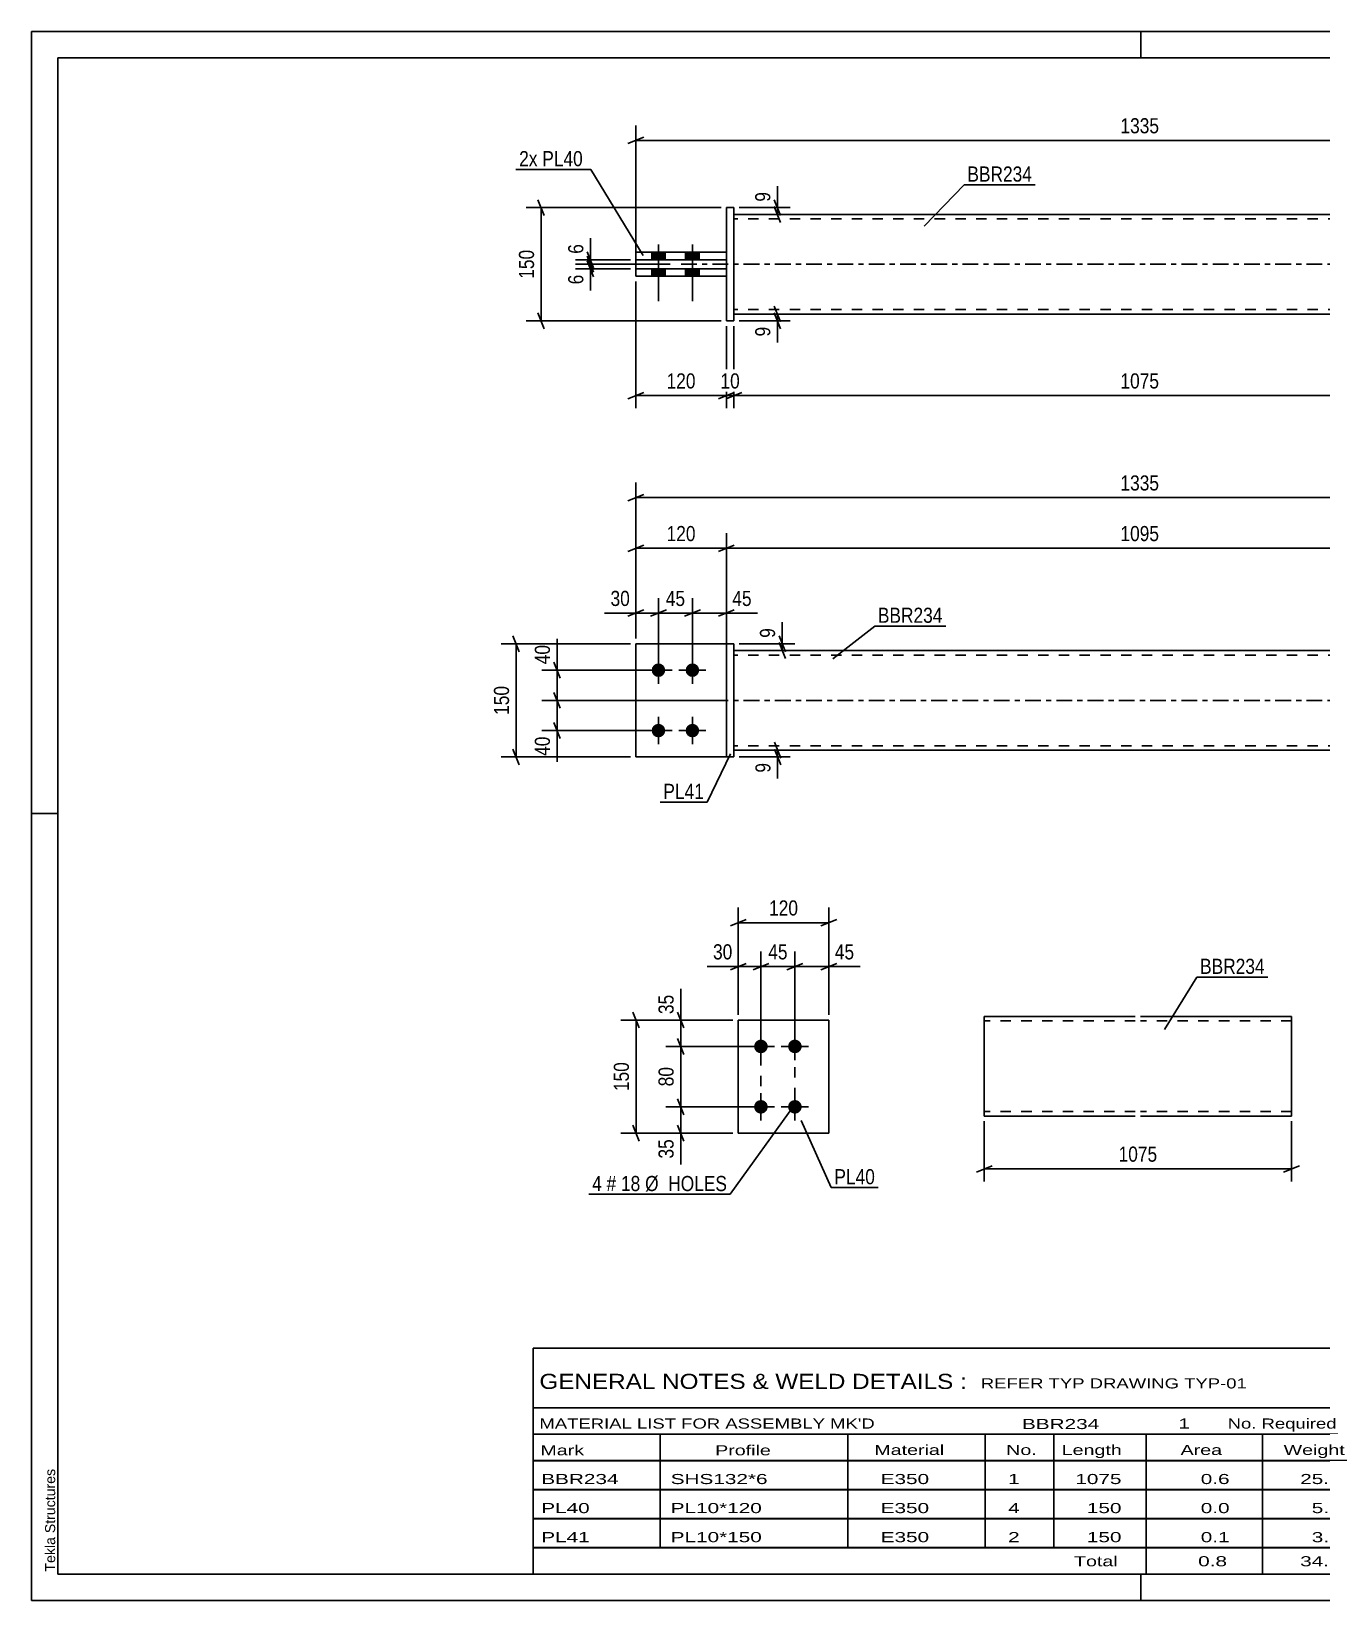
# Model space of a CAD drawing. Header units: millimetres. Extents: x 0 to 420, y 0 to 297.
# Drawn here: x 0 to 244.2, y 0 to 297 of the extents above; entities that cross this region are included whole.
import ezdxf

# ---------------------------------------------------------------- set-up
doc = ezdxf.new("R2010")
doc.units = ezdxf.units.MM
doc.linetypes.add('DXK_LINE_DOT2', pattern=[3.9198, 1.9599, -1.9599])
doc.linetypes.add('DXK_LINE_DOT3', pattern=[5.9187, 2.979, -0.9799, 0.9799, -0.9799])
doc.styles.add('Arial', font='ARIAL.TTF', dxfattribs={"height": 0.2})
doc.styles.add('Arial Narrow', font='ARIALN.TTF', dxfattribs={"height": 0.2})

# ---------------------------------------------------------------- blocks, each defined once
blk = doc.blocks.new('Unknown-581632374-1163')
at = {"color": 5, "linetype": 'Continuous'}
for p, q in [((420, 297), (0, 297)), ((0, 297), (0, 0)), ((0, 292), (0, 297)), ((210, 292), (210, 297)), ((415, 292), (5, 292)), ((5, 292), (5, 5)), ((5, 149), (0, 149)), ((0, 0), (0, 5)), ((5, 5), (415, 5)), ((210, 0), (210, 5)), ((0, 0), (420, 0))]:
    blk.add_line(p, q, dxfattribs=at)
at = {"color": 174, "linetype": 'Continuous', "style": 'Arial'}
blk.add_text('Tekla Structures', height=1.9102, rotation=90, dxfattribs=at).set_placement((4.5, 5.5))
blk = doc.blocks.new('Part-581632374-1810 - 1791')
at = {"color": 2, "linetype": 'Continuous'}
for p, q in [((132.97, 179.81), (286.59, 179.81)), ((132.97, 160.95), (286.59, 160.95))]:
    blk.add_line(p, q, dxfattribs=at)
at = {"color": 7, "linetype": 'DXK_LINE_DOT2'}
for p, q in [((132.97, 160.95), (132.97, 179.81)), ((286.59, 178.95), (132.97, 178.95)), ((286.59, 160.95), (286.59, 179.81)), ((286.59, 161.81), (132.97, 161.81))]:
    blk.add_line(p, q, dxfattribs=at)
at = {"color": 7, "linetype": 'DXK_LINE_DOT3'}
blk.add_line((122.97, 170.38), (296.59, 170.38), dxfattribs=at)
blk = doc.blocks.new('Bolt-581632374-1799 - 1791')
at = {"linetype": 'Continuous'}
for points in [[(118.68, 174.81, -1), (118.68, 177.38, -1)], [(125.11, 174.81, -1), (125.11, 177.38, -1)], [(118.68, 163.38, -1), (118.68, 165.95, -1)], [(125.11, 163.38, -1), (125.11, 165.95, -1)]]:
    blk.add_hatch(color=1, dxfattribs=at).paths.add_polyline_path(points)
at = {"color": 1, "linetype": 'Continuous'}
for p, q in [((118.68, 173.52), (118.68, 178.67)), ((125.11, 173.52), (125.11, 178.67)), ((121.25, 176.09), (116.11, 176.09)), ((127.68, 176.09), (122.54, 176.09)), ((118.68, 162.09), (118.68, 167.24)), ((125.11, 162.09), (125.11, 167.24)), ((121.25, 164.67), (116.11, 164.67)), ((127.68, 164.67), (122.54, 164.67))]:
    blk.add_line(p, q, dxfattribs=at)
blk = doc.blocks.new('Part-581632374-1820 - 1791')
at = {"color": 2, "linetype": 'Continuous'}
for p, q in [((132.97, 181.09), (131.54, 181.09)), ((131.54, 181.09), (131.54, 159.67)), ((132.97, 181.09), (132.97, 159.67)), ((132.97, 159.67), (131.54, 159.67))]:
    blk.add_line(p, q, dxfattribs=at)
blk = doc.blocks.new('Part-581632374-1825 - 1791')
at = {"color": 7, "linetype": 'DXK_LINE_DOT2'}
for p, q in [((131.54, 181.09), (114.4, 181.09)), ((114.4, 181.09), (114.4, 159.67)), ((131.54, 159.67), (131.54, 181.09)), ((114.4, 159.67), (131.54, 159.67))]:
    blk.add_line(p, q, dxfattribs=at)
blk = doc.blocks.new('Part-581632374-1830 - 1791')
at = {"color": 2, "linetype": 'Continuous'}
for p, q in [((131.54, 181.09), (114.4, 181.09)), ((114.4, 181.09), (114.4, 159.67)), ((114.4, 159.67), (131.54, 159.67))]:
    blk.add_line(p, q, dxfattribs=at)
at = {"color": 7, "linetype": 'DXK_LINE_DOT2'}
blk.add_line((131.54, 159.67), (131.54, 181.09), dxfattribs=at)
blk = doc.blocks.new('Part-581632374-2156 - 2128')
at = {"color": 2, "linetype": 'Continuous'}
for p, q in [((132.97, 262.35), (286.59, 262.35)), ((132.97, 243.5), (286.59, 243.5))]:
    blk.add_line(p, q, dxfattribs=at)
at = {"color": 7, "linetype": 'DXK_LINE_DOT2'}
for p, q in [((132.97, 243.5), (132.97, 262.35)), ((286.59, 261.5), (132.97, 261.5)), ((286.59, 262.35), (286.59, 243.5)), ((286.59, 244.35), (132.97, 244.35))]:
    blk.add_line(p, q, dxfattribs=at)
at = {"color": 7, "linetype": 'DXK_LINE_DOT3'}
blk.add_line((122.97, 252.93), (296.59, 252.93), dxfattribs=at)
blk = doc.blocks.new('Part-581632374-2140 - 2128')
at = {"color": 2, "linetype": 'Continuous'}
for p, q in [((132.97, 263.64), (131.54, 263.64)), ((131.54, 263.64), (131.54, 242.21)), ((132.97, 242.21), (132.97, 263.64)), ((131.54, 242.21), (132.97, 242.21))]:
    blk.add_line(p, q, dxfattribs=at)
blk = doc.blocks.new('Part-581632374-2150 - 2128')
at = {"color": 2, "linetype": 'Continuous'}
for p, q in [((131.54, 252.07), (114.4, 252.07)), ((114.4, 250.64), (114.4, 252.07)), ((131.54, 250.64), (114.4, 250.64)), ((131.54, 250.64), (131.54, 252.07))]:
    blk.add_line(p, q, dxfattribs=at)
blk = doc.blocks.new('Part-581632374-2145 - 2128')
at = {"color": 2, "linetype": 'Continuous'}
for p, q in [((114.4, 255.21), (131.54, 255.21)), ((114.4, 255.21), (114.4, 253.78)), ((114.4, 253.78), (131.54, 253.78)), ((131.54, 253.78), (131.54, 255.21))]:
    blk.add_line(p, q, dxfattribs=at)
blk = doc.blocks.new('Bolt-581632374-2158 - 2128')
at = {"linetype": 'Continuous'}
for points in [[(117.4, 253.78), (119.97, 253.78), (119.97, 255.21), (117.4, 255.21)], [(117.4, 253.78), (119.97, 253.78), (119.97, 255.21), (117.4, 255.21)], [(123.82, 253.78), (126.4, 253.78), (126.4, 255.21), (123.82, 255.21)], [(123.82, 253.78), (126.4, 253.78), (126.4, 255.21), (123.82, 255.21)], [(117.4, 250.64), (119.97, 250.64), (119.97, 252.07), (117.4, 252.07)], [(117.4, 250.64), (119.97, 250.64), (119.97, 252.07), (117.4, 252.07)], [(123.82, 250.64), (126.4, 250.64), (126.4, 252.07), (123.82, 252.07)], [(123.82, 250.64), (126.4, 250.64), (126.4, 252.07), (123.82, 252.07)]]:
    blk.add_hatch(color=1, dxfattribs=at).paths.add_polyline_path(points)
at = {"color": 1, "linetype": 'Continuous'}
for p, q in [((118.68, 256.64), (118.68, 245.93)), ((118.68, 256.64), (118.68, 245.93)), ((125.11, 256.64), (125.11, 245.93)), ((125.11, 256.64), (125.11, 245.93)), ((117.4, 255.21), (117.4, 253.78)), ((117.4, 255.21), (117.4, 253.78)), ((119.97, 255.21), (119.97, 253.78)), ((119.97, 255.21), (119.97, 253.78)), ((123.82, 255.21), (123.82, 253.78)), ((123.82, 255.21), (123.82, 253.78)), ((126.4, 255.21), (126.4, 253.78)), ((126.4, 255.21), (126.4, 253.78)), ((117.4, 252.07), (117.4, 250.64)), ((117.4, 252.07), (117.4, 250.64)), ((119.97, 252.07), (119.97, 250.64)), ((119.97, 252.07), (119.97, 250.64)), ((123.82, 252.07), (123.82, 250.64)), ((123.82, 252.07), (123.82, 250.64)), ((126.4, 252.07), (126.4, 250.64)), ((126.4, 252.07), (126.4, 250.64))]:
    blk.add_line(p, q, dxfattribs=at)
blk = doc.blocks.new('Bolt-581632374-1444 - 1410')
at = {"linetype": 'Continuous'}
for points in [[(138.08, 106.17), (138.35, 106.14), (138.6, 106.06), (138.83, 105.92), (139.03, 105.74), (139.19, 105.53), (139.3, 105.28), (139.36, 105.02), (139.36, 104.75), (139.3, 104.49), (139.19, 104.24), (139.03, 104.02), (138.83, 103.84), (138.6, 103.71), (138.35, 103.63), (138.08, 103.6), (137.81, 103.63), (137.55, 103.71), (137.32, 103.84), (137.12, 104.02), (136.96, 104.24), (136.86, 104.49), (136.8, 104.75), (136.8, 105.02), (136.86, 105.28), (136.96, 105.53), (137.12, 105.74), (137.32, 105.92), (137.55, 106.06), (137.81, 106.14)], [(144.51, 106.17), (144.77, 106.14), (145.03, 106.06), (145.26, 105.92), (145.46, 105.74), (145.62, 105.53), (145.73, 105.28), (145.79, 105.02), (145.79, 104.75), (145.73, 104.49), (145.62, 104.24), (145.46, 104.02), (145.26, 103.84), (145.03, 103.71), (144.77, 103.63), (144.51, 103.6), (144.24, 103.63), (143.98, 103.71), (143.75, 103.84), (143.55, 104.02), (143.39, 104.24), (143.28, 104.49), (143.23, 104.75), (143.23, 105.02), (143.28, 105.28), (143.39, 105.53), (143.55, 105.74), (143.75, 105.92), (143.98, 106.06), (144.24, 106.14)], [(138.08, 94.74), (138.35, 94.71), (138.6, 94.63), (138.83, 94.5), (139.03, 94.32), (139.19, 94.1), (139.3, 93.85), (139.36, 93.59), (139.36, 93.32), (139.3, 93.06), (139.19, 92.81), (139.03, 92.6), (138.83, 92.42), (138.6, 92.28), (138.35, 92.2), (138.08, 92.17), (137.81, 92.2), (137.55, 92.28), (137.32, 92.42), (137.12, 92.6), (136.96, 92.81), (136.86, 93.06), (136.8, 93.32), (136.8, 93.59), (136.86, 93.85), (136.96, 94.1), (137.12, 94.32), (137.32, 94.5), (137.55, 94.63), (137.81, 94.71)], [(144.51, 94.74), (144.77, 94.71), (145.03, 94.63), (145.26, 94.5), (145.46, 94.32), (145.62, 94.1), (145.73, 93.85), (145.79, 93.59), (145.79, 93.32), (145.73, 93.06), (145.62, 92.81), (145.46, 92.6), (145.26, 92.42), (145.03, 92.28), (144.77, 92.2), (144.51, 92.17), (144.24, 92.2), (143.98, 92.28), (143.75, 92.42), (143.55, 92.6), (143.39, 92.81), (143.28, 93.06), (143.23, 93.32), (143.23, 93.59), (143.28, 93.85), (143.39, 94.1), (143.55, 94.32), (143.75, 94.5), (143.98, 94.63), (144.24, 94.71)]]:
    blk.add_hatch(color=1, dxfattribs=at).paths.add_polyline_path(points)
at = {"color": 1, "linetype": 'Continuous'}
for p, q in [((138.08, 102.31), (138.08, 107.46)), ((144.51, 102.31), (144.51, 107.46)), ((140.65, 104.88), (135.51, 104.88)), ((147.08, 104.88), (141.93, 104.88)), ((138.08, 90.88), (138.08, 96.03)), ((144.51, 90.88), (144.51, 96.03)), ((140.65, 93.46), (135.51, 93.46)), ((147.08, 93.46), (141.93, 93.46))]:
    blk.add_line(p, q, dxfattribs=at)
blk = doc.blocks.new('Part-581632374-1459 - 1410')
at = {"color": 2, "linetype": 'Continuous'}
for p, q in [((133.79, 109.88), (150.93, 109.88)), ((133.79, 109.88), (133.79, 88.46)), ((150.93, 109.88), (150.93, 109.88)), ((150.93, 109.88), (150.93, 88.46)), ((150.93, 88.46), (133.79, 88.46)), ((133.79, 88.46), (133.79, 88.46))]:
    blk.add_line(p, q, dxfattribs=at)
at = {"color": 7, "linetype": 'DXK_LINE_DOT2'}
for p, q in [((133.79, 109.88), (150.93, 109.88)), ((150.93, 109.88), (150.93, 109.88)), ((133.79, 88.46), (150.93, 88.46))]:
    blk.add_line(p, q, dxfattribs=at)
blk = doc.blocks.new('Part-581632374-1273 - 1255')
at = {"color": 2, "linetype": 'Continuous'}
for p, q in [((208.92, 110.58), (180.35, 110.58)), ((180.35, 91.85), (180.35, 110.58)), ((238.49, 110.58), (209.92, 110.58)), ((238.49, 110.58), (238.49, 110.45)), ((238.49, 110.45), (238.49, 108.87)), ((238.49, 108.87), (238.49, 91.72)), ((180.35, 91.72), (180.35, 91.85)), ((208.92, 91.72), (180.35, 91.72)), ((238.49, 91.72), (209.92, 91.72))]:
    blk.add_line(p, q, dxfattribs=at)
at = {"color": 7, "linetype": 'DXK_LINE_DOT2'}
for p, q in [((238.49, 110.08), (238.49, 108.87)), ((208.92, 109.72), (180.35, 109.72)), ((238.49, 109.72), (209.92, 109.72)), ((180.35, 92.58), (180.35, 92.64)), ((208.92, 92.58), (180.35, 92.58)), ((238.49, 92.58), (209.92, 92.58)), ((238.49, 92.64), (238.49, 92.78)), ((238.49, 92.58), (238.49, 92.64)), ((238.49, 92.58), (238.49, 92.64)), ((180.35, 91.72), (180.35, 91.72))]:
    blk.add_line(p, q, dxfattribs=at)
blk = doc.blocks.new('Rectangle-581632374-1568 - 1410')
at = {"color": 1, "linetype": 'DXK_LINE_DOT2'}
blk.add_lwpolyline([(138.08, 104.88), (144.51, 104.88), (144.51, 93.46), (138.08, 93.46), (138.08, 104.88)], close=True, dxfattribs=at)
blk = doc.blocks.new('StraightDimension-581632374-1869 - 1791')
at = {"color": 7, "linetype": 'Continuous'}
for p, q in [((130.54, 170.38), (96.64, 170.38)), ((98.89, 171.88), (100.09, 168.88)), ((99.49, 164.67), (99.49, 170.38)), ((117.68, 164.67), (96.64, 164.67)), ((100.09, 163.17), (98.89, 166.17))]:
    blk.add_line(p, q, dxfattribs=at)
at = {"color": 0}
blk.add_wipeout([(98.74, 164.14), (94.54, 164.14), (94.54, 159.28), (98.74, 159.28)], dxfattribs=at)
at = {"color": 7, "linetype": 'Continuous'}
blk.add_line((99.49, 164.67), (99.49, 158.76), dxfattribs=at)
blk.add_line((99.49, 164.67), (99.49, 158.76), dxfattribs=at)
at = {"color": 3, "style": 'Arial Narrow'}
blk.add_text('40', height=2.863, rotation=90.0002, dxfattribs=at).set_placement((98.14, 159.88))
blk = doc.blocks.new('StraightDimension-581632374-2023 - 1791')
at = {"color": 7, "linetype": 'Continuous'}
for p, q in [((114.4, 182.09), (114.4, 211.6)), ((305.16, 182.09), (305.16, 211.6)), ((115.9, 209.35), (112.9, 208.15)), ((114.4, 208.75), (305.16, 208.75)), ((303.66, 208.15), (306.66, 209.35))]:
    blk.add_line(p, q, dxfattribs=at)
at = {"color": 0}
blk.add_wipeout([(214.03, 209.5), (214.03, 213.7), (205.52, 213.7), (205.52, 209.5)], dxfattribs=at)
at = {"color": 3, "style": 'Arial Narrow'}
blk.add_text('1335', height=2.863, dxfattribs=at).set_placement((206.12, 210.1))
blk = doc.blocks.new('StraightDimension-581632374-1988 - 1791')
at = {"color": 7, "linetype": 'Continuous'}
for p, q in [((114.4, 182.09), (114.4, 202.02)), ((131.54, 171.38), (131.54, 202.02)), ((115.9, 199.77), (112.9, 198.57)), ((114.4, 199.17), (131.54, 199.17)), ((130.04, 198.57), (133.04, 199.77))]:
    blk.add_line(p, q, dxfattribs=at)
at = {"color": 0}
blk.add_wipeout([(126.31, 199.92), (126.31, 204.12), (119.62, 204.12), (119.62, 199.92)], dxfattribs=at)
at = {"color": 3, "style": 'Arial Narrow'}
blk.add_text('120', height=2.863, dxfattribs=at).set_placement((120.22, 200.52))
blk = doc.blocks.new('StraightDimension-581632374-1924 - 1791')
at = {"color": 7, "linetype": 'Continuous'}
for p, q in [((117.18, 186.3), (120.18, 187.5)), ((118.68, 177.09), (118.68, 189.75)), ((126.61, 187.5), (123.61, 186.3)), ((125.11, 177.09), (125.11, 189.75)), ((118.68, 186.9), (125.11, 186.9))]:
    blk.add_line(p, q, dxfattribs=at)
at = {"color": 0}
blk.add_wipeout([(124.32, 187.65), (124.32, 191.85), (119.47, 191.85), (119.47, 187.65)], dxfattribs=at)
at = {"color": 3, "style": 'Arial Narrow'}
blk.add_text('45', height=2.863, dxfattribs=at).set_placement((120.07, 188.25))
blk = doc.blocks.new('StraightDimension-581632374-1860 - 1791')
at = {"color": 7, "linetype": 'Continuous'}
for p, q in [((133.97, 160.95), (143.64, 160.95)), ((140.64, 162.45), (141.84, 159.45)), ((141.84, 158.17), (140.64, 161.17)), ((141.24, 159.67), (141.24, 160.95)), ((133.97, 159.67), (143.64, 159.67))]:
    blk.add_line(p, q, dxfattribs=at)
at = {"color": 0}
blk.add_wipeout([(140.49, 159.14), (136.29, 159.14), (136.29, 156.11), (140.49, 156.11)], dxfattribs=at)
at = {"color": 7, "linetype": 'Continuous'}
blk.add_line((141.24, 159.67), (141.24, 155.59), dxfattribs=at)
blk.add_line((141.24, 159.67), (141.24, 155.59), dxfattribs=at)
at = {"color": 3, "style": 'Arial Narrow'}
blk.add_text('9', height=2.86, rotation=90.0002, dxfattribs=at).set_placement((139.89, 156.71))
blk = doc.blocks.new('StraightDimension-581632374-1878 - 1791')
at = {"color": 7, "linetype": 'Continuous'}
for p, q in [((117.68, 176.09), (96.64, 176.09)), ((98.89, 177.59), (100.09, 174.59)), ((99.49, 170.38), (99.49, 176.09)), ((130.54, 170.38), (96.64, 170.38)), ((100.09, 168.88), (98.89, 171.88))]:
    blk.add_line(p, q, dxfattribs=at)
at = {"color": 0}
blk.add_wipeout([(98.74, 181.47), (94.54, 181.47), (94.54, 176.62), (98.74, 176.62)], dxfattribs=at)
at = {"color": 7, "linetype": 'Continuous'}
blk.add_line((99.49, 176.09), (99.49, 182), dxfattribs=at)
blk.add_line((99.49, 176.09), (99.49, 182), dxfattribs=at)
at = {"color": 3, "style": 'Arial Narrow'}
blk.add_text('40', height=2.863, rotation=90.0002, dxfattribs=at).set_placement((98.14, 177.22))
blk = doc.blocks.new('StraightDimension-581632374-1888 - 1791')
at = {"color": 7, "linetype": 'Continuous'}
for p, q in [((92.35, 179.59), (91.15, 182.59)), ((113.4, 181.09), (88.9, 181.09)), ((91.75, 159.67), (91.75, 181.09)), ((91.15, 161.17), (92.35, 158.17)), ((113.4, 159.67), (88.9, 159.67))]:
    blk.add_line(p, q, dxfattribs=at)
at = {"color": 0}
blk.add_wipeout([(91, 173.72), (86.8, 173.72), (86.8, 167.04), (91, 167.04)], dxfattribs=at)
at = {"color": 3, "style": 'Arial Narrow'}
blk.add_text('150', height=2.863, rotation=90.0002, dxfattribs=at).set_placement((90.4, 167.64))
blk = doc.blocks.new('StraightDimension-581632374-1908 - 1791')
at = {"color": 7, "linetype": 'Continuous'}
for p, q in [((123.61, 186.3), (126.61, 187.5)), ((125.11, 177.09), (125.11, 189.75)), ((133.04, 187.5), (130.04, 186.3)), ((131.54, 182.09), (131.54, 189.75)), ((125.11, 186.9), (131.54, 186.9))]:
    blk.add_line(p, q, dxfattribs=at)
at = {"color": 0}
blk.add_wipeout([(136.92, 187.65), (136.92, 191.85), (132.06, 191.85), (132.06, 187.65)], dxfattribs=at)
at = {"color": 7, "linetype": 'Continuous'}
blk.add_line((131.54, 186.9), (137.44, 186.9), dxfattribs=at)
blk.add_line((131.54, 186.9), (137.44, 186.9), dxfattribs=at)
at = {"color": 3, "style": 'Arial Narrow'}
blk.add_text('45', height=2.863, dxfattribs=at).set_placement((132.66, 188.25))
blk = doc.blocks.new('StraightDimension-581632374-1937 - 1791')
at = {"color": 7, "linetype": 'Continuous'}
for p, q in [((112.9, 186.3), (115.9, 187.5)), ((114.4, 182.09), (114.4, 189.75)), ((120.18, 187.5), (117.18, 186.3)), ((118.68, 177.09), (118.68, 189.75)), ((114.4, 186.9), (118.68, 186.9))]:
    blk.add_line(p, q, dxfattribs=at)
at = {"color": 0}
blk.add_wipeout([(113.87, 187.65), (113.87, 191.85), (109.01, 191.85), (109.01, 187.65)], dxfattribs=at)
at = {"color": 7, "linetype": 'Continuous'}
blk.add_line((114.4, 186.9), (108.49, 186.9), dxfattribs=at)
blk.add_line((114.4, 186.9), (108.49, 186.9), dxfattribs=at)
at = {"color": 3, "style": 'Arial Narrow'}
blk.add_text('30', height=2.863, dxfattribs=at).set_placement((109.61, 188.25))
blk = doc.blocks.new('StraightDimension-581632374-1973 - 1791')
at = {"color": 7, "linetype": 'Continuous'}
for p, q in [((131.54, 171.38), (131.54, 202.02)), ((288.01, 182.09), (288.01, 202.02)), ((133.04, 199.77), (130.04, 198.57)), ((131.54, 199.17), (288.01, 199.17)), ((286.51, 198.57), (289.51, 199.77))]:
    blk.add_line(p, q, dxfattribs=at)
at = {"color": 0}
blk.add_wipeout([(214.03, 199.92), (214.03, 204.12), (205.52, 204.12), (205.52, 199.92)], dxfattribs=at)
at = {"color": 3, "style": 'Arial Narrow'}
blk.add_text('1095', height=2.863, dxfattribs=at).set_placement((206.12, 200.52))
blk = doc.blocks.new('StraightDimension-581632374-2089 - 1791')
at = {"color": 7, "linetype": 'Continuous'}
for p, q in [((141.5, 182.59), (142.7, 179.59)), ((142.7, 178.31), (141.5, 181.31)), ((133.97, 181.09), (144.5, 181.09)), ((133.97, 179.81), (144.5, 179.81)), ((142.1, 179.81), (142.1, 181.09))]:
    blk.add_line(p, q, dxfattribs=at)
at = {"color": 0}
blk.add_wipeout([(141.35, 184.65), (137.15, 184.65), (137.15, 181.62), (141.35, 181.62)], dxfattribs=at)
at = {"color": 7, "linetype": 'Continuous'}
blk.add_line((142.1, 181.09), (142.1, 185.17), dxfattribs=at)
blk.add_line((142.1, 181.09), (142.1, 185.17), dxfattribs=at)
at = {"color": 3, "style": 'Arial Narrow'}
blk.add_text('9', height=2.86, rotation=90.0002, dxfattribs=at).set_placement((140.75, 182.22))
blk = doc.blocks.new('StraightDimension-581632374-2214 - 2128')
at = {"color": 7, "linetype": 'Continuous'}
for p, q in [((140.6, 265.14), (141.8, 262.14)), ((133.97, 263.64), (143.6, 263.64)), ((133.97, 262.35), (143.6, 262.35)), ((141.8, 260.85), (140.6, 263.85)), ((141.2, 262.35), (141.2, 263.64))]:
    blk.add_line(p, q, dxfattribs=at)
at = {"color": 0}
blk.add_wipeout([(140.45, 267.19), (136.25, 267.19), (136.25, 264.17), (140.45, 264.17)], dxfattribs=at)
at = {"color": 7, "linetype": 'Continuous'}
blk.add_line((141.2, 263.64), (141.2, 267.72), dxfattribs=at)
blk.add_line((141.2, 263.64), (141.2, 267.72), dxfattribs=at)
at = {"color": 3, "style": 'Arial Narrow'}
blk.add_text('9', height=2.86, rotation=90.0002, dxfattribs=at).set_placement((139.85, 264.77))
blk = doc.blocks.new('StraightDimension-581632374-2273 - 2128')
at = {"color": 7, "linetype": 'Continuous'}
for p, q in [((132.97, 241.21), (132.97, 225.66)), ((286.59, 241.21), (286.59, 225.66)), ((134.47, 228.66), (131.47, 227.46)), ((132.97, 228.06), (286.59, 228.06)), ((285.09, 227.46), (288.09, 228.66))]:
    blk.add_line(p, q, dxfattribs=at)
at = {"color": 0}
blk.add_wipeout([(214.03, 228.81), (214.03, 233.01), (205.52, 233.01), (205.52, 228.81)], dxfattribs=at)
at = {"color": 3, "style": 'Arial Narrow'}
blk.add_text('1075', height=2.863, dxfattribs=at).set_placement((206.12, 229.41))
blk = doc.blocks.new('StraightDimension-581632374-2162 - 2128')
at = {"color": 7, "linetype": 'Continuous'}
for p, q in [((113.4, 253.78), (102.96, 253.78)), ((120.9, 252.93), (102.96, 252.93)), ((105.21, 255.28), (106.41, 252.28)), ((106.41, 251.43), (105.21, 254.43)), ((105.81, 252.93), (105.81, 253.78))]:
    blk.add_line(p, q, dxfattribs=at)
at = {"color": 0}
blk.add_wipeout([(105.06, 257.34), (100.86, 257.34), (100.86, 254.31), (105.06, 254.31)], dxfattribs=at)
at = {"color": 7, "linetype": 'Continuous'}
blk.add_line((105.81, 253.78), (105.81, 257.86), dxfattribs=at)
blk.add_line((105.81, 253.78), (105.81, 257.86), dxfattribs=at)
at = {"color": 3, "style": 'Arial Narrow'}
blk.add_text('6', height=2.86, rotation=90.0002, dxfattribs=at).set_placement((104.46, 254.91))
blk = doc.blocks.new('StraightDimension-581632374-2174 - 2128')
at = {"color": 7, "linetype": 'Continuous'}
for p, q in [((120.9, 252.93), (102.96, 252.93)), ((105.21, 254.43), (106.41, 251.43)), ((106.41, 250.57), (105.21, 253.57)), ((105.81, 252.07), (105.81, 252.93)), ((113.4, 252.07), (102.96, 252.07))]:
    blk.add_line(p, q, dxfattribs=at)
at = {"color": 0}
blk.add_wipeout([(105.06, 251.54), (100.86, 251.54), (100.86, 248.52), (105.06, 248.52)], dxfattribs=at)
at = {"color": 7, "linetype": 'Continuous'}
blk.add_line((105.81, 252.07), (105.81, 247.99), dxfattribs=at)
blk.add_line((105.81, 252.07), (105.81, 247.99), dxfattribs=at)
at = {"color": 3, "style": 'Arial Narrow'}
blk.add_text('6', height=2.86, rotation=90.0002, dxfattribs=at).set_placement((104.46, 249.12))
blk = doc.blocks.new('StraightDimension-581632374-2254 - 2128')
at = {"color": 7, "linetype": 'Continuous'}
for p, q in [((114.4, 249.64), (114.4, 225.66)), ((131.54, 241.21), (131.54, 225.66)), ((115.9, 228.66), (112.9, 227.46)), ((114.4, 228.06), (131.54, 228.06)), ((130.04, 227.46), (133.04, 228.66))]:
    blk.add_line(p, q, dxfattribs=at)
at = {"color": 0}
blk.add_wipeout([(126.31, 228.81), (126.31, 233.01), (119.62, 233.01), (119.62, 228.81)], dxfattribs=at)
at = {"color": 3, "style": 'Arial Narrow'}
blk.add_text('120', height=2.863, dxfattribs=at).set_placement((120.22, 229.41))
blk = doc.blocks.new('StraightDimension-581632374-2264 - 2128')
at = {"color": 7, "linetype": 'Continuous'}
for p, q in [((131.54, 241.21), (131.54, 225.66)), ((132.97, 241.21), (132.97, 225.66)), ((130.04, 227.46), (133.04, 228.66)), ((134.47, 228.66), (131.47, 227.46)), ((131.54, 228.06), (132.97, 228.06))]:
    blk.add_line(p, q, dxfattribs=at)
at = {"color": 0}
blk.add_wipeout([(134.68, 228.81), (134.68, 233.01), (129.82, 233.01), (129.82, 228.81)], dxfattribs=at)
at = {"color": 3, "style": 'Arial Narrow'}
blk.add_text('10', height=2.863, dxfattribs=at).set_placement((130.42, 229.41))
blk = doc.blocks.new('StraightDimension-581632374-2282 - 2128')
at = {"color": 7, "linetype": 'Continuous'}
for p, q in [((114.4, 251.64), (114.4, 279.21)), ((305.16, 251.61), (305.16, 279.21)), ((115.9, 276.96), (112.9, 275.76)), ((114.4, 276.36), (305.16, 276.36)), ((303.66, 275.76), (306.66, 276.96))]:
    blk.add_line(p, q, dxfattribs=at)
at = {"color": 0}
blk.add_wipeout([(214.03, 277.11), (214.03, 281.31), (205.52, 281.31), (205.52, 277.11)], dxfattribs=at)
at = {"color": 3, "style": 'Arial Narrow'}
blk.add_text('1335', height=2.863, dxfattribs=at).set_placement((206.12, 277.71))
blk = doc.blocks.new('StraightDimension-581632374-2293 - 2128')
at = {"color": 7, "linetype": 'Continuous'}
for p, q in [((97.08, 262.14), (95.88, 265.14)), ((130.54, 263.64), (93.63, 263.64)), ((96.48, 242.21), (96.48, 263.64)), ((95.88, 243.71), (97.08, 240.71)), ((130.54, 242.21), (93.63, 242.21))]:
    blk.add_line(p, q, dxfattribs=at)
at = {"color": 0}
blk.add_wipeout([(95.73, 256.27), (91.53, 256.27), (91.53, 249.58), (95.73, 249.58)], dxfattribs=at)
at = {"color": 3, "style": 'Arial Narrow'}
blk.add_text('150', height=2.863, rotation=90.0002, dxfattribs=at).set_placement((95.13, 250.18))
blk = doc.blocks.new('StraightDimension-581632374-2304 - 2128')
at = {"color": 7, "linetype": 'Continuous'}
for p, q in [((140.6, 245), (141.8, 242)), ((141.8, 240.71), (140.6, 243.71)), ((133.97, 243.5), (143.6, 243.5)), ((133.97, 242.21), (143.6, 242.21)), ((141.2, 242.21), (141.2, 243.5))]:
    blk.add_line(p, q, dxfattribs=at)
at = {"color": 0}
blk.add_wipeout([(140.45, 241.69), (136.25, 241.69), (136.25, 238.66), (140.45, 238.66)], dxfattribs=at)
at = {"color": 7, "linetype": 'Continuous'}
blk.add_line((141.2, 242.21), (141.2, 238.13), dxfattribs=at)
blk.add_line((141.2, 242.21), (141.2, 238.13), dxfattribs=at)
at = {"color": 3, "style": 'Arial Narrow'}
blk.add_text('9', height=2.86, rotation=90.0002, dxfattribs=at).set_placement((139.85, 239.26))
blk = doc.blocks.new('StraightDimension-581632374-1474 - 1410')
at = {"color": 7, "linetype": 'Continuous'}
for p, q in [((137.08, 104.88), (120.05, 104.88)), ((122.3, 106.38), (123.5, 103.38)), ((122.9, 93.46), (122.9, 104.88)), ((137.08, 93.46), (120.05, 93.46)), ((123.5, 91.96), (122.3, 94.96))]:
    blk.add_line(p, q, dxfattribs=at)
at = {"color": 0}
blk.add_wipeout([(122.15, 101.6), (117.95, 101.6), (117.95, 96.74), (122.15, 96.74)], dxfattribs=at)
at = {"color": 3, "style": 'Arial Narrow'}
blk.add_text('80', height=2.863, rotation=90.0002, dxfattribs=at).set_placement((121.55, 97.34))
blk = doc.blocks.new('StraightDimension-581632374-1484 - 1410')
at = {"color": 7, "linetype": 'Continuous'}
for p, q in [((122.3, 111.38), (123.5, 108.38)), ((132.79, 109.88), (120.05, 109.88)), ((122.9, 104.88), (122.9, 109.88)), ((137.08, 104.88), (120.05, 104.88)), ((123.5, 103.38), (122.3, 106.38))]:
    blk.add_line(p, q, dxfattribs=at)
at = {"color": 0}
blk.add_wipeout([(122.15, 115.27), (117.95, 115.27), (117.95, 110.41), (122.15, 110.41)], dxfattribs=at)
at = {"color": 7, "linetype": 'Continuous'}
blk.add_line((122.9, 109.88), (122.9, 115.79), dxfattribs=at)
blk.add_line((122.9, 109.88), (122.9, 115.79), dxfattribs=at)
at = {"color": 3, "style": 'Arial Narrow'}
blk.add_text('35', height=2.863, rotation=90.0002, dxfattribs=at).set_placement((121.55, 111.01))
blk = doc.blocks.new('StraightDimension-581632374-1461 - 1410')
at = {"color": 7, "linetype": 'Continuous'}
for p, q in [((137.08, 93.46), (120.05, 93.46)), ((122.3, 94.96), (123.5, 91.96)), ((122.9, 88.46), (122.9, 93.46)), ((123.5, 86.96), (122.3, 89.96)), ((132.79, 88.46), (120.05, 88.46))]:
    blk.add_line(p, q, dxfattribs=at)
at = {"color": 0}
blk.add_wipeout([(122.15, 87.93), (117.95, 87.93), (117.95, 83.07), (122.15, 83.07)], dxfattribs=at)
at = {"color": 7, "linetype": 'Continuous'}
blk.add_line((122.9, 88.46), (122.9, 82.55), dxfattribs=at)
blk.add_line((122.9, 88.46), (122.9, 82.55), dxfattribs=at)
at = {"color": 3, "style": 'Arial Narrow'}
blk.add_text('35', height=2.863, rotation=90.0002, dxfattribs=at).set_placement((121.55, 83.67))
blk = doc.blocks.new('StraightDimension-581632374-1498 - 1410')
at = {"color": 7, "linetype": 'Continuous'}
for p, q in [((115.04, 108.38), (113.84, 111.38)), ((132.79, 109.88), (111.59, 109.88)), ((114.44, 88.46), (114.44, 109.88)), ((113.84, 89.96), (115.04, 86.96)), ((132.79, 88.46), (111.59, 88.46))]:
    blk.add_line(p, q, dxfattribs=at)
at = {"color": 0}
blk.add_wipeout([(113.69, 102.51), (109.49, 102.51), (109.49, 95.83), (113.69, 95.83)], dxfattribs=at)
at = {"color": 3, "style": 'Arial Narrow'}
blk.add_text('150', height=2.863, rotation=90.0002, dxfattribs=at).set_placement((113.09, 96.43))
blk = doc.blocks.new('StraightDimension-581632374-1515 - 1410')
at = {"color": 7, "linetype": 'Continuous'}
for p, q in [((133.79, 110.88), (133.79, 122.86)), ((138.08, 105.88), (138.08, 122.86)), ((132.29, 119.41), (135.29, 120.61)), ((133.79, 120.01), (138.08, 120.01)), ((139.58, 120.61), (136.58, 119.41))]:
    blk.add_line(p, q, dxfattribs=at)
at = {"color": 0}
blk.add_wipeout([(133.27, 120.76), (133.27, 124.96), (128.41, 124.96), (128.41, 120.76)], dxfattribs=at)
at = {"color": 7, "linetype": 'Continuous'}
blk.add_line((133.79, 120.01), (127.89, 120.01), dxfattribs=at)
blk.add_line((133.79, 120.01), (127.89, 120.01), dxfattribs=at)
at = {"color": 3, "style": 'Arial Narrow'}
blk.add_text('30', height=2.863, dxfattribs=at).set_placement((129.01, 121.36))
blk = doc.blocks.new('StraightDimension-581632374-1528 - 1410')
at = {"color": 7, "linetype": 'Continuous'}
for p, q in [((138.08, 105.88), (138.08, 122.86)), ((144.51, 105.88), (144.51, 122.86)), ((136.58, 119.41), (139.58, 120.61)), ((138.08, 120.01), (144.51, 120.01)), ((146.01, 120.61), (143.01, 119.41))]:
    blk.add_line(p, q, dxfattribs=at)
at = {"color": 0}
blk.add_wipeout([(143.72, 120.76), (143.72, 124.96), (138.86, 124.96), (138.86, 120.76)], dxfattribs=at)
at = {"color": 3, "style": 'Arial Narrow'}
blk.add_text('45', height=2.863, dxfattribs=at).set_placement((139.46, 121.36))
blk = doc.blocks.new('StraightDimension-581632374-1538 - 1410')
at = {"color": 7, "linetype": 'Continuous'}
for p, q in [((144.51, 105.88), (144.51, 122.86)), ((150.93, 110.88), (150.93, 122.86)), ((143.01, 119.41), (146.01, 120.61)), ((144.51, 120.01), (150.93, 120.01)), ((152.43, 120.61), (149.43, 119.41))]:
    blk.add_line(p, q, dxfattribs=at)
at = {"color": 0}
blk.add_wipeout([(156.32, 120.76), (156.32, 124.96), (151.46, 124.96), (151.46, 120.76)], dxfattribs=at)
at = {"color": 7, "linetype": 'Continuous'}
blk.add_line((150.93, 120.01), (156.84, 120.01), dxfattribs=at)
blk.add_line((150.93, 120.01), (156.84, 120.01), dxfattribs=at)
at = {"color": 3, "style": 'Arial Narrow'}
blk.add_text('45', height=2.863, dxfattribs=at).set_placement((152.06, 121.36))
blk = doc.blocks.new('StraightDimension-581632374-1552 - 1410')
at = {"color": 7, "linetype": 'Continuous'}
for p, q in [((133.79, 110.88), (133.79, 131.16)), ((150.93, 110.88), (150.93, 131.16)), ((135.29, 128.91), (132.29, 127.71)), ((133.79, 128.31), (150.93, 128.31)), ((149.43, 127.71), (152.43, 128.91))]:
    blk.add_line(p, q, dxfattribs=at)
at = {"color": 0}
blk.add_wipeout([(145.71, 129.06), (145.71, 133.26), (139.02, 133.26), (139.02, 129.06)], dxfattribs=at)
at = {"color": 3, "style": 'Arial Narrow'}
blk.add_text('120', height=2.863, dxfattribs=at).set_placement((139.62, 129.66))
blk = doc.blocks.new('StraightDimension-581632374-1353 - 1255')
at = {"color": 7, "linetype": 'Continuous'}
for p, q in [((180.35, 90.72), (180.35, 79.32)), ((238.49, 90.72), (238.49, 79.32)), ((181.85, 82.32), (178.85, 81.12)), ((180.35, 81.72), (238.49, 81.72)), ((236.99, 81.12), (239.99, 82.32))]:
    blk.add_line(p, q, dxfattribs=at)
at = {"color": 0}
blk.add_wipeout([(213.68, 82.47), (213.68, 86.67), (205.17, 86.67), (205.17, 82.47)], dxfattribs=at)
at = {"color": 3, "style": 'Arial Narrow'}
blk.add_text('1075', height=2.863, dxfattribs=at).set_placement((205.77, 83.07))
blk = doc.blocks.new('Unknown-581632374-3392')
at = {"color": 7, "linetype": 'Continuous'}
for p, q in [((95, 47.75), (255, 47.75)), ((95, 36.5), (95, 47.75)), ((255, 47.75), (255, 36.5)), ((95, 36.5), (255, 36.5)), ((95, 36.5), (95, 31.5)), ((255, 36.5), (255, 31.5)), ((95, 31.5), (255, 31.5)), ((95, 31.5), (95, 26.5)), ((119, 31.5), (119, 26.5)), ((154.5, 31.5), (154.5, 26.5)), ((180.5, 31.5), (180.5, 26.5)), ((193.5, 31.5), (193.5, 26.5)), ((211, 31.5), (211, 26.5)), ((233, 31.5), (233, 26.5)), ((255, 31.5), (255, 26.5)), ((95, 26.5), (255, 26.5)), ((95, 26.45), (95, 21.05)), ((95, 26.45), (255, 26.45)), ((119, 26.5), (119, 21)), ((154.5, 26.5), (154.5, 21)), ((180.5, 26.5), (180.5, 21)), ((193.5, 26.5), (193.5, 21)), ((211, 26.5), (211, 21)), ((233, 26.5), (233, 21)), ((255, 26.45), (255, 21.05)), ((95, 21.05), (255, 21.05)), ((95, 20.95), (95, 15.55)), ((95, 20.95), (255, 20.95)), ((119, 21), (119, 15.5)), ((154.5, 21), (154.5, 15.5)), ((180.5, 21), (180.5, 15.5)), ((193.5, 21), (193.5, 15.5)), ((211, 21), (211, 15.5)), ((233, 21), (233, 15.5)), ((255, 20.95), (255, 15.55)), ((95, 15.55), (255, 15.55)), ((95, 15.45), (95, 10.05)), ((95, 15.45), (255, 15.45)), ((119, 15.5), (119, 10)), ((154.5, 15.5), (154.5, 10)), ((180.5, 15.5), (180.5, 10)), ((193.5, 15.5), (193.5, 10)), ((211, 15.5), (211, 10)), ((233, 15.5), (233, 10)), ((255, 15.45), (255, 10.05)), ((95, 10.05), (255, 10.05)), ((95, 10), (255, 10)), ((95, 10), (95, 5)), ((211, 10), (211, 5)), ((233, 10), (233, 5)), ((255, 10), (255, 5)), ((95, 5), (255, 5))]:
    blk.add_line(p, q, dxfattribs=at)
at = {"color": 7, "style": 'Arial Narrow'}
for s, height, width, p in [('GENERAL NOTES & WELD DETAILS :', 2.8633, 1.4, (96.15, 40.06)), ('REFER TYP DRAWING TYP-01', 1.9089, 1.6, (179.7, 40.16)), ("MATERIAL LIST FOR ASSEMBLY MK'D", 1.9089, 1.6, (96.15, 32.56)), ('BBR234', 1.909, 1.794707, (187.48, 32.47)), ('1', 1.91, 1.794707, (217.08, 32.56)), ('No. Required', 1.9089, 1.6, (226.41, 32.56)), ('Mark', 1.909, 1.7, (96.34, 27.5)), ('Profile', 1.909, 1.7, (129.41, 27.5)), ('Material', 1.909, 1.7, (159.54, 27.56)), ('No.', 1.909, 1.7, (184.5, 27.56)), ('Length', 1.909, 1.7, (195, 27.56)), ('Area', 1.909, 1.7, (217.5, 27.56)), ('Weight', 1.909, 1.7, (237, 27.56))]:
    blk.add_text(s, height=height, dxfattribs=dict(at, width=width)).set_placement(p)
at = {"color": 7, "linetype": 'Continuous', "style": 'Arial Narrow'}
for s, height, width, p in [('BBR234', 1.909, 1.794707, (96.5, 22.06)), ('SHS132*6', 1.909, 1.794707, (121, 22.06)), ('E350', 1.909, 1.794707, (160.74, 22.06)), ('1', 1.91, 1.794707, (184.86, 22.06)), ('1075', 1.909, 1.794707, (197.58, 22.06)), ('0.6', 1.909, 1.794707, (221.32, 22.06)), ('25.5', 1.909, 1.794707, (240.14, 22.06)), ('PL40', 1.909, 1.794707, (96.5, 16.56)), ('PL10*120', 1.909, 1.794707, (121, 16.56)), ('E350', 1.909, 1.794707, (160.74, 16.56)), ('4', 1.91, 1.794707, (184.86, 16.56)), ('150', 1.909, 1.794707, (199.77, 16.56)), ('0.0', 1.909, 1.794707, (221.32, 16.56)), ('5.7', 1.909, 1.794707, (242.33, 16.56)), ('PL41', 1.909, 1.794707, (96.5, 11.06)), ('PL10*150', 1.909, 1.794707, (121, 11.06)), ('E350', 1.909, 1.794707, (160.74, 11.06)), ('2', 1.91, 1.794707, (184.86, 11.06)), ('150', 1.909, 1.794707, (199.77, 11.06)), ('0.1', 1.909, 1.794707, (221.32, 11.06)), ('3.5', 1.909, 1.794707, (242.33, 11.06)), ('Total', 1.909, 1.7, (197.33, 6.5)), ('0.8', 1.909, 1.794707, (220.83, 6.5)), ('34.7', 1.909, 1.794707, (240.14, 6.5))]:
    blk.add_text(s, height=height, dxfattribs=dict(at, width=width)).set_placement(p)
blk = doc.blocks.new('Mark-581632374-1806 - 1791')
at = {"color": 0}
blk.add_wipeout([(172.45, 185.06), (172.45, 188.06), (160.21, 188.06), (160.21, 185.06)], dxfattribs=at)
blk.add_wipeout([(172.45, 185.06), (172.45, 188.06), (160.21, 188.06), (160.21, 185.06)], dxfattribs=at)
at = {"color": 30, "linetype": 'Continuous'}
for p, q in [((151.71, 178.23), (159.61, 184.46)), ((159.61, 184.46), (173.05, 184.46))]:
    blk.add_line(p, q, dxfattribs=at)
at = {"color": 3, "style": 'Arial Narrow'}
blk.add_text('BBR234', height=2.863, dxfattribs=at).set_placement((160.21, 185.06))
blk = doc.blocks.new('Mark-581632374-1816 - 1791')
at = {"color": 0}
blk.add_wipeout([(127.28, 151.73), (127.28, 154.73), (119.61, 154.73), (119.61, 151.73)], dxfattribs=at)
blk.add_wipeout([(127.28, 151.73), (127.28, 154.73), (119.61, 154.73), (119.61, 151.73)], dxfattribs=at)
at = {"color": 30, "linetype": 'Continuous'}
for p in [(132.3, 160.28), (119.01, 151.13)]:
    blk.add_line(p, (127.88, 151.13), dxfattribs=at)
at = {"color": 3, "style": 'Arial Narrow'}
blk.add_text('PL41', height=2.863, dxfattribs=at).set_placement((119.61, 151.73))
blk = doc.blocks.new('Mark-581632374-2152 - 2128')
at = {"color": 0}
blk.add_wipeout([(189.39, 268.57), (189.39, 271.57), (177.15, 271.57), (177.15, 268.57)], dxfattribs=at)
blk.add_wipeout([(189.39, 268.57), (189.39, 271.57), (177.15, 271.57), (177.15, 268.57)], dxfattribs=at)
at = {"color": 30, "linetype": 'Continuous'}
for p, q in [((168.98, 260.14), (176.55, 267.97)), ((176.55, 267.97), (189.99, 267.97))]:
    blk.add_line(p, q, dxfattribs=at)
at = {"color": 3, "style": 'Arial Narrow'}
blk.add_text('BBR234', height=2.863, dxfattribs=at).set_placement((177.15, 268.57))
blk = doc.blocks.new('MarkSet-581632374-2335 - 2128')
at = {"color": 30, "linetype": 'Continuous'}
blk.add_line((115.77, 254.59), (105.86, 270.88), dxfattribs=at)
at = {"color": 0}
blk.add_wipeout([(95.79, 271.48), (95.79, 274.48), (92.32, 274.48), (92.32, 271.48)], dxfattribs=at)
blk.add_wipeout([(95.79, 271.48), (95.79, 274.48), (92.32, 274.48), (92.32, 271.48)], dxfattribs=at)
blk.add_wipeout([(104.36, 271.48), (104.36, 274.48), (96.69, 274.48), (96.69, 271.48)], dxfattribs=at)
blk.add_wipeout([(104.36, 271.48), (104.36, 274.48), (96.69, 274.48), (96.69, 271.48)], dxfattribs=at)
at = {"color": 30, "linetype": 'Continuous'}
blk.add_line((91.72, 270.88), (105.86, 270.88), dxfattribs=at)
at = {"color": 3, "style": 'Arial Narrow'}
for s, p in [('2x', (92.32, 271.48)), ('PL40', (96.69, 271.48))]:
    blk.add_text(s, height=2.863, dxfattribs=at).set_placement(p)
blk = doc.blocks.new('Mark-581632374-1440 - 1410')
at = {"color": 0}
blk.add_wipeout([(107.96, 77.51), (107.96, 80.51), (106.13, 80.51), (106.13, 77.51)], dxfattribs=at)
blk.add_wipeout([(107.96, 77.51), (107.96, 80.51), (106.13, 80.51), (106.13, 77.51)], dxfattribs=at)
blk.add_wipeout([(110.69, 77.51), (110.69, 80.51), (108.86, 80.51), (108.86, 77.51)], dxfattribs=at)
blk.add_wipeout([(110.69, 77.51), (110.69, 80.51), (108.86, 80.51), (108.86, 77.51)], dxfattribs=at)
at = {"color": 3, "style": 'Arial Narrow'}
blk.add_text('4', height=2.86, dxfattribs=at).set_placement((106.13, 77.51))
at = {"color": 0}
blk.add_wipeout([(115.25, 77.51), (115.25, 80.51), (111.59, 80.51), (111.59, 77.51)], dxfattribs=at)
blk.add_wipeout([(115.25, 77.51), (115.25, 80.51), (111.59, 80.51), (111.59, 77.51)], dxfattribs=at)
at = {"color": 3, "style": 'Arial Narrow'}
blk.add_text('#', height=2.86, dxfattribs=at).set_placement((108.86, 77.51))
at = {"color": 0}
blk.add_wipeout([(131.67, 77.51), (131.67, 80.51), (116.15, 80.51), (116.15, 77.51)], dxfattribs=at)
blk.add_wipeout([(131.67, 77.51), (131.67, 80.51), (116.15, 80.51), (116.15, 77.51)], dxfattribs=at)
at = {"color": 7, "linetype": 'Continuous'}
for p in [(144.4, 93.81), (105.53, 76.91)]:
    blk.add_line(p, (132.27, 76.91), dxfattribs=at)
at = {"color": 3, "style": 'Arial Narrow'}
for s, p in [('18', (111.59, 77.51)), ('Ø  HOLES', (116.15, 77.51))]:
    blk.add_text(s, height=2.863, dxfattribs=at).set_placement(p)
blk = doc.blocks.new('Mark-581632374-1455 - 1410')
at = {"color": 0}
blk.add_wipeout([(159.65, 78.8), (159.65, 81.8), (151.98, 81.8), (151.98, 78.8)], dxfattribs=at)
blk.add_wipeout([(159.65, 78.8), (159.65, 81.8), (151.98, 81.8), (151.98, 78.8)], dxfattribs=at)
at = {"color": 30, "linetype": 'Continuous'}
for p, q in [((145.68, 90.87), (151.38, 78.2)), ((151.38, 78.2), (160.25, 78.2))]:
    blk.add_line(p, q, dxfattribs=at)
at = {"color": 3, "style": 'Arial Narrow'}
blk.add_text('PL40', height=2.863, dxfattribs=at).set_placement((151.98, 78.8))
blk = doc.blocks.new('Mark-581632374-1268 - 1255')
at = {"color": 0}
blk.add_wipeout([(233.43, 118.62), (233.43, 121.62), (221.19, 121.62), (221.19, 118.62)], dxfattribs=at)
blk.add_wipeout([(233.43, 118.62), (233.43, 121.62), (221.19, 121.62), (221.19, 118.62)], dxfattribs=at)
at = {"color": 30, "linetype": 'Continuous'}
for p, q in [((214.47, 108.1), (220.59, 118.02)), ((220.59, 118.02), (234.03, 118.02))]:
    blk.add_line(p, q, dxfattribs=at)
at = {"color": 3, "style": 'Arial Narrow'}
blk.add_text('BBR234', height=2.863, dxfattribs=at).set_placement((221.19, 118.62))

msp = doc.modelspace()

# ---------------------------------------------------------------- block references
for name in ['Unknown-581632374-1163', 'Part-581632374-2156 - 2128', 'Part-581632374-2140 - 2128', 'Bolt-581632374-2158 - 2128', 'Part-581632374-2145 - 2128', 'Part-581632374-2150 - 2128', 'Part-581632374-1825 - 1791', 'Part-581632374-1830 - 1791', 'Bolt-581632374-1799 - 1791', 'Part-581632374-1810 - 1791', 'Part-581632374-1820 - 1791', 'Part-581632374-1273 - 1255', 'Part-581632374-1459 - 1410', 'Bolt-581632374-1444 - 1410', 'Rectangle-581632374-1568 - 1410', 'Unknown-581632374-3392']:
    msp.add_blockref(name, (0, 0))

# ---------------------------------------------------------------- next in the draw order: block references
for name in ['StraightDimension-581632374-2214 - 2128', 'StraightDimension-581632374-2162 - 2128', 'StraightDimension-581632374-2273 - 2128', 'StraightDimension-581632374-2023 - 1791', 'StraightDimension-581632374-1869 - 1791', 'StraightDimension-581632374-1860 - 1791', 'Mark-581632374-1268 - 1255', 'StraightDimension-581632374-1474 - 1410', 'StraightDimension-581632374-1353 - 1255']:
    msp.add_blockref(name, (0, 0))

# ---------------------------------------------------------------- next in the draw order: block references
for name in ['StraightDimension-581632374-2174 - 2128', 'StraightDimension-581632374-1988 - 1791', 'Mark-581632374-1816 - 1791', 'StraightDimension-581632374-1484 - 1410', 'StraightDimension-581632374-1461 - 1410']:
    msp.add_blockref(name, (0, 0))

# ---------------------------------------------------------------- next in the draw order: block references
for name in ['StraightDimension-581632374-2282 - 2128', 'StraightDimension-581632374-2254 - 2128', 'StraightDimension-581632374-1924 - 1791', 'StraightDimension-581632374-1498 - 1410']:
    msp.add_blockref(name, (0, 0))

# ---------------------------------------------------------------- next in the draw order: block references
for name in ['Mark-581632374-2152 - 2128', 'StraightDimension-581632374-2264 - 2128', 'StraightDimension-581632374-1878 - 1791', 'StraightDimension-581632374-1515 - 1410', 'Mark-581632374-1440 - 1410']:
    msp.add_blockref(name, (0, 0))

# ---------------------------------------------------------------- next in the draw order: block references
for name in ['StraightDimension-581632374-2293 - 2128', 'StraightDimension-581632374-2304 - 2128', 'StraightDimension-581632374-1908 - 1791', 'StraightDimension-581632374-1888 - 1791', 'StraightDimension-581632374-1528 - 1410', 'Mark-581632374-1455 - 1410']:
    msp.add_blockref(name, (0, 0))

# ---------------------------------------------------------------- next in the draw order: block references
for name in ['MarkSet-581632374-2335 - 2128', 'StraightDimension-581632374-1973 - 1791', 'StraightDimension-581632374-1937 - 1791', 'StraightDimension-581632374-1538 - 1410']:
    msp.add_blockref(name, (0, 0))

# ---------------------------------------------------------------- next in the draw order: block references
for name in ['Mark-581632374-1806 - 1791', 'StraightDimension-581632374-2089 - 1791', 'StraightDimension-581632374-1552 - 1410']:
    msp.add_blockref(name, (0, 0))

doc.saveas('drawing.dxf')
